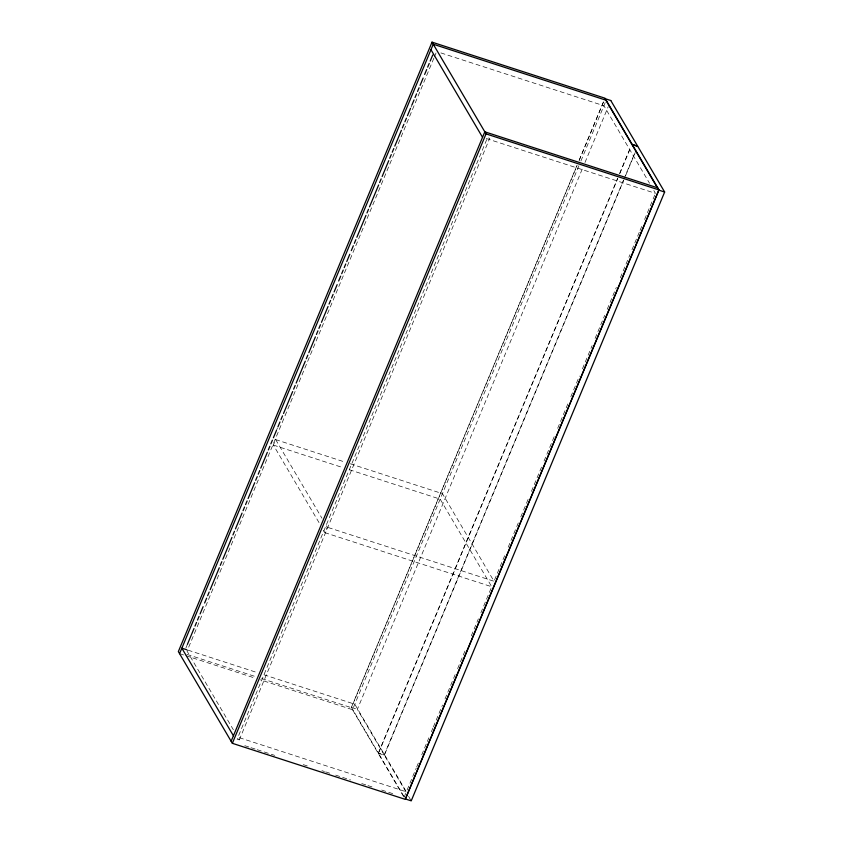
<?xml version="1.0" encoding="UTF-8"?>
<svg xmlns="http://www.w3.org/2000/svg" width="843" height="843" viewBox="0 0 843 843"><rect width="100%" height="100%" fill="white"/><g stroke="black" fill="none" stroke-linecap="round" stroke-linejoin="round"><path stroke-width="0.63" stroke-dasharray="4.21 3.16" d="M185.903 647.982L187.42 644.337M276.441 430.467L277.452 428.033M410.994 107.23L412.006 104.806M433.892 58.114L187.051 651.112L233.353 729.753M434.398 56.892L436.421 52.034M319.012 522.586L273.385 445.093L275.672 439.603L345.367 462.196M349.308 469.699L440.151 499.14L491.722 586.749L324.966 532.692L327.242 527.212L325.925 524.968M239.296 739.869L489.688 138.357L487.517 137.662L237.136 739.163L239.296 739.869L237.315 736.497M403.418 796.182L351.289 707.635L577.181 164.975M579.204 160.117L603.967 100.623M623.483 180.181L384.218 754.98L378.349 753.084L351.489 707.446L577.097 165.46M579.12 160.591L603.904 101.055M578.899 165.818L352.511 709.701L260.434 679.858M580.922 160.96L605.738 101.36M384.218 754.98L357.358 709.342L582.966 167.357M584.989 162.499L608.256 106.597M378.349 753.084L617.613 178.284M619.637 173.426L630.775 146.693M404.039 796.719L378.486 753.305L617.75 178.516M619.774 173.647L630.901 146.914M623.989 178.969L635.116 152.235M405.978 791.946L384.355 755.212L623.62 180.413M625.643 175.555L635.253 152.467M404.082 797.299L406.611 791.229M407.116 790.017L416.21 768.163M416.716 766.951L419.245 760.881M421.763 754.812L426.821 742.672M427.327 741.461L428.845 737.815M431.363 731.745L432.88 728.11M433.386 726.887L442.491 705.043M445.009 698.973L453.102 679.542M453.608 678.33L455.115 674.685M457.644 668.615L465.736 649.194M471.29 635.843L478.36 618.846M480.889 612.777L492.006 586.064M494.535 579.995L504.641 555.716M508.181 547.223L516.264 527.792M516.77 526.58L518.287 522.934M520.816 516.864L528.898 497.444M531.427 491.374L541.533 467.096M544.062 461.026L554.167 436.748M557.708 428.244L567.813 403.966M570.848 396.684L579.436 376.041M582.471 368.76L592.071 345.693M595.095 338.412L604.705 315.345M607.223 309.276L616.328 287.421M620.364 277.705L629.963 254.639M631.987 249.781L639.574 231.572M640.079 230.36L642.598 224.291M644.621 219.433L655.232 193.943M440.921 52.93L603.904 105.744L649.531 183.247M486.263 138.515L655.475 193.353L653.494 189.991M350.34 463.808L442.438 493.65L494.009 581.259L327.242 527.212M273.385 445.093L343.08 467.675M188.073 650.174L256.504 672.356M263.964 674.779L354.787 704.211L406.358 791.819L237.157 736.982M351.489 707.446L357.358 709.342M187.062 654.41L255.492 676.581M261.709 678.604L351.289 707.635M179.57 653.652L184.543 655.264M185.787 655.664L255.461 678.246M378.486 753.305L384.355 755.212M244.828 745.686L249.802 747.298M251.045 747.709L256.019 749.322M257.263 749.722L274.681 755.37M303.301 764.643L308.275 766.255M321.963 770.692L324.45 771.493M325.693 771.903L330.677 773.516M335.651 775.128L350.583 779.965M361.773 783.59L366.758 785.202M368.001 785.613L372.975 787.225M381.689 790.049L392.88 793.674M275.672 439.603L321.952 518.224M323.638 530.447L324.966 532.692M408.602 796.393L411.226 800.85"/><path stroke-width="1.26" d="M432.027 42.15L178.347 651.586L232.352 743.315L405.293 799.364L658.973 189.938L604.979 98.199L432.027 42.15L486.032 133.889L658.973 189.938M179.57 653.652L433.249 44.215L606.191 100.264M187.42 644.337L193.995 628.541M195.007 626.107L196.524 622.461M197.536 620.037L199.053 616.391M200.065 613.957L203.1 606.665M204.617 603.019L206.64 598.161M207.652 595.727L209.169 592.081M210.181 589.657L219.285 567.782M220.297 565.347L221.814 561.701M222.826 559.278L231.93 537.402M232.942 534.968L234.459 531.322M235.471 528.898L242.046 513.102M243.058 510.668L244.575 507.022M245.587 504.588L247.104 500.942M248.116 498.519L254.691 482.723M255.703 480.289L257.22 476.643M258.232 474.209L259.749 470.563M260.761 468.139L267.336 452.343M268.348 449.909L269.865 446.263M270.877 443.829L272.394 440.194M273.406 437.759L276.441 430.467M277.958 426.821L279.981 421.964M280.993 419.529L282.51 415.884M283.533 413.46L292.637 391.584M293.649 389.15L295.166 385.504M296.178 383.08L305.282 361.204M306.294 358.77L307.811 355.124M308.823 352.701L315.398 336.894M316.41 334.471L317.927 330.825M318.939 328.391L320.456 324.745M321.468 322.321L328.043 306.515M329.055 304.091L330.572 300.445M331.584 298.011L333.101 294.365M334.113 291.941L337.147 284.649M338.665 281.004L340.688 276.135M341.7 273.712L343.217 270.066M344.229 267.631L345.746 263.985M346.758 261.562L349.792 254.27M351.31 250.624L353.333 245.766M354.345 243.332L355.862 239.686M356.874 237.252L365.978 215.387M366.99 212.952L368.507 209.306M369.519 206.872L378.623 185.007M379.635 182.573L381.152 178.927M382.164 176.493L388.739 160.697M389.751 158.273L391.268 154.627M392.28 152.193L393.797 148.547M394.809 146.113L401.384 130.317M402.396 127.894L403.913 124.248M404.925 121.813L406.442 118.168M407.454 115.733L410.488 108.441M412.006 104.806L414.029 99.938M415.041 97.514L416.558 93.868M417.57 91.434L419.087 87.788M420.099 85.354L423.133 78.072M424.651 74.426L426.674 69.558M427.686 67.134L429.203 63.488M430.215 61.054L432.744 54.974M231.14 741.25L484.82 131.824L657.761 187.873M232.352 743.315L486.032 133.889M658.783 190.128L405.357 798.953L411.226 800.85L664.653 192.025L637.782 146.387L631.913 144.49L658.783 190.128L664.653 192.025M186.83 649.774L181.846 648.162L233.416 735.77M430.963 49.695L482.533 137.304M610.785 100.517L604.916 98.62L631.786 144.258L637.645 146.155L610.785 100.517"/></g></svg>
